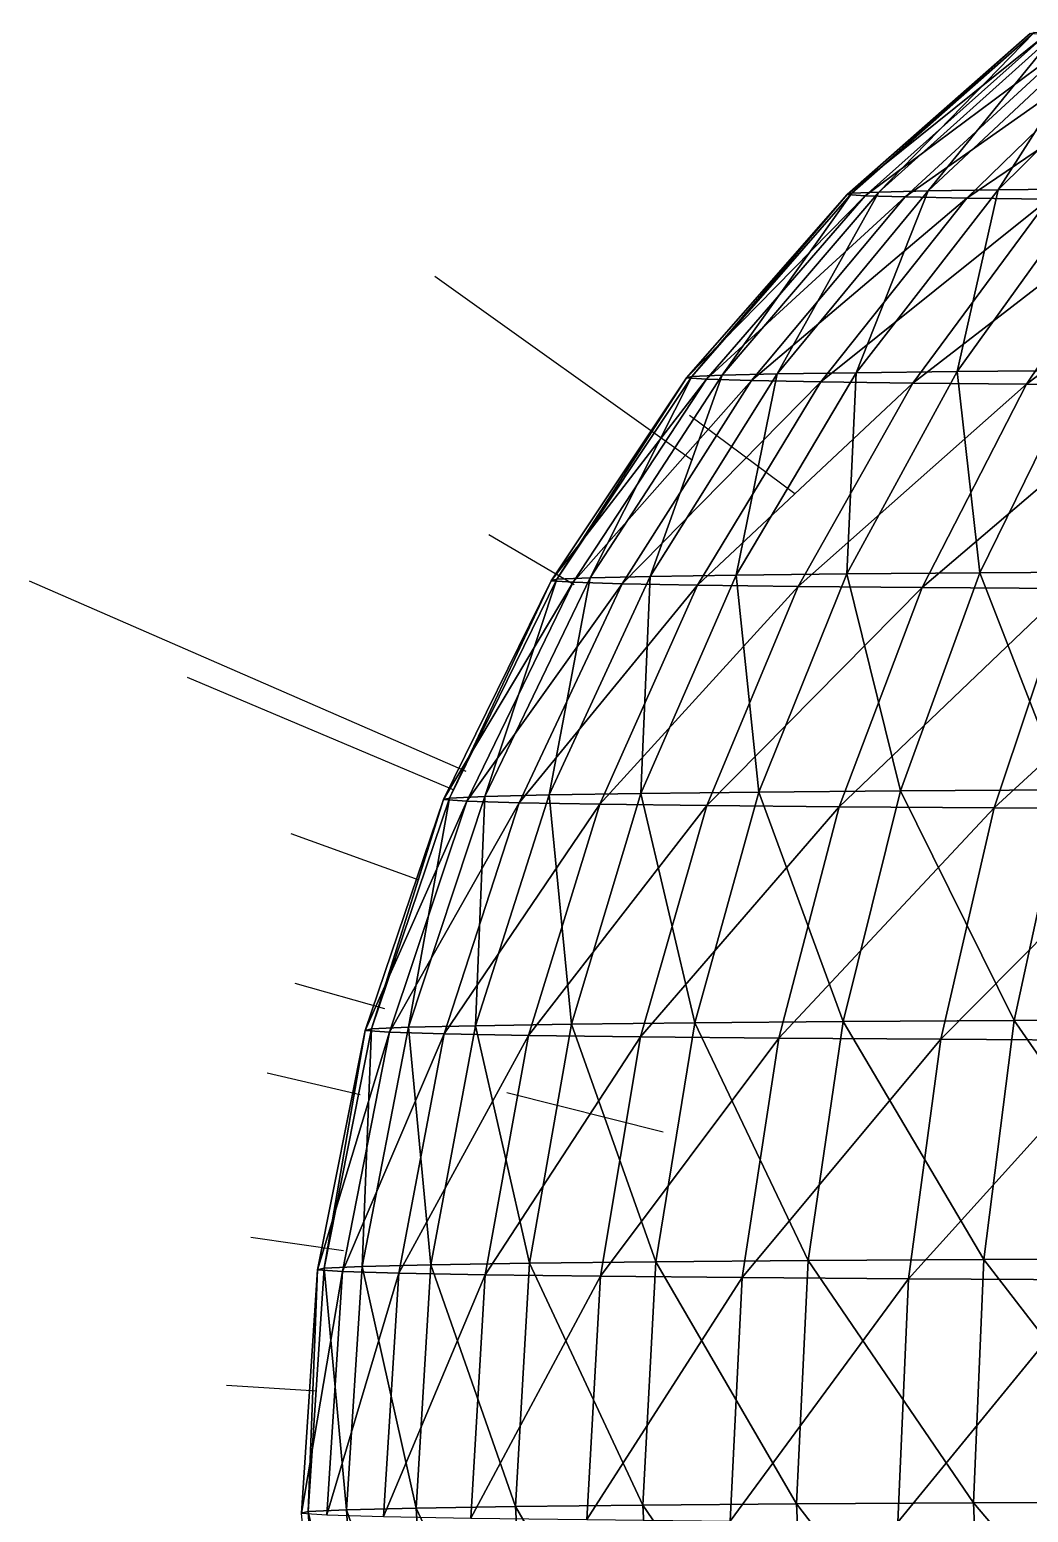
# Model space of a CAD drawing. Header units: metres. Extents: x -186 to 389, y -250 to 250.
# Drawn here: x -186.3 to -52.3, y 0 to 198.8 of the extents above; entities that cross this region are included whole.
import ezdxf

# ---------------------------------------------------------------- set-up
doc = ezdxf.new("R2010")
doc.units = ezdxf.units.M

msp = doc.modelspace()

# ---------------------------------------------------------------- linework, layer by layer
for p, q in [((-97.401566, 141.05214, -662.2348), (-131.96666, 165.75041, -672.0434)), ((-83.682205, 136.59541, -704.2154), (-97.80879, 147.10063, -711.7522)), ((-113.239395, 124.40073, -638.68964), (-124.69351, 131.08289, -640.43384)), ((-127.754135, 99.368744, -622.18353), (-186.29337, 124.909294, -626.2872)), ((-129.36465, 96.88922, -608.52563), (-165.10501, 111.986824, -608.88525)), ((-134.05475, 84.80511, -611.45844), (-151.20935, 91.020744, -611.8425)), ((-138.65656, 67.56177, -628.1144), (-150.68521, 70.96699, -629.21796)), ((-141.96678, 56.015793, -588.4609), (-154.45381, 58.906567, -587.54456)), ((-101.3434, 50.995483, -743.5542), (-122.28635, 56.299828, -757.8394)), ((-144.19302, 35.122284, -572.49554), (-156.64786, 36.913666, -570.7756)), ((-147.79065, 16.27159, -587.8867), (-159.9065, 17.067198, -586.9904))]:
    msp.add_line(p, q)
for points in [[(-44.274124, 177.48553, -505.30267), (-56.37329, 177.34796, -525.0077), (-34.624695, 198.82903, -536.62463), (-34.624596, 198.82913, -536.6245)], [(-34.624695, 198.82903, -536.62463), (-56.37329, 177.34796, -525.0077), (-42.737656, 198.70212, -554.80347), (-42.737556, 198.70222, -554.80334)], [(-76.020935, 176.88638, -591.1234), (-76.64638, 176.72502, -614.23785), (-52.07817, 198.29271, -613.4446), (-52.07807, 198.29282, -613.44446)], [(-52.07817, 198.29271, -613.4446), (-76.64638, 176.72502, -614.23785), (-50.014557, 198.15448, -633.24426), (-50.014458, 198.15459, -633.24414)], [(-76.64638, 176.72502, -614.23785), (-74.24939, 176.56444, -637.2362), (-50.014557, 198.15448, -633.24426), (-50.014458, 198.15459, -633.24414)], [(-72.38368, 177.0458, -568.2883), (-76.020935, 176.88638, -591.1234), (-51.539703, 198.43163, -593.5449), (-51.539604, 198.43173, -593.5448)], [(-51.539703, 198.43163, -593.5449), (-76.020935, 176.88638, -591.1234), (-52.07817, 198.29271, -613.4446), (-52.07807, 198.29282, -613.44446)], [(-50.014557, 198.15448, -633.24426), (-74.24939, 176.56444, -637.2362), (-45.38414, 198.01932, -652.6053), (-45.38404, 198.01942, -652.60516)], [(-74.24939, 176.56444, -637.2362), (-68.870926, 176.40744, -659.725), (-45.38414, 198.01932, -652.6053), (-45.38404, 198.01942, -652.60516)], [(-65.796906, 177.20055, -546.1233), (-72.38368, 177.0458, -568.2883), (-48.408325, 198.5689, -573.88574), (-48.408226, 198.569, -573.8856)], [(-48.408325, 198.5689, -573.88574), (-72.38368, 177.0458, -568.2883), (-51.539703, 198.43163, -593.5449), (-51.539604, 198.43173, -593.5448)], [(-45.38414, 198.01932, -652.6053), (-68.870926, 176.40744, -659.725), (-38.26616, 197.88953, -671.1963), (-38.26606, 197.88963, -671.19617)], [(-68.870926, 176.40744, -659.725), (-60.603027, 176.2567, -681.31934), (-38.26616, 197.88953, -671.1963), (-38.26606, 197.88963, -671.19617)], [(-56.37329, 177.34796, -525.0077), (-65.796906, 177.20055, -546.1233), (-42.737656, 198.70212, -554.80347), (-42.737556, 198.70222, -554.80334)], [(-42.737656, 198.70212, -554.80347), (-65.796906, 177.20055, -546.1233), (-48.408325, 198.5689, -573.88574), (-48.408226, 198.569, -573.8856)], [(-38.26616, 197.88953, -671.1963), (-60.603027, 176.2567, -681.31934), (-28.782425, 197.76733, -688.6991), (-28.782326, 197.76744, -688.699)], [(-60.603027, 176.2567, -681.31934), (-49.58719, 176.11475, -701.6497), (-28.782425, 197.76733, -688.6991), (-28.782326, 197.76744, -688.699)], [(-86.01933, 152.667, -538.4713), (-93.409515, 152.4934, -563.33984), (-72.38368, 177.0458, -568.2883), (-72.38358, 177.04591, -568.2882)], [(-72.38368, 177.0458, -568.2883), (-93.409515, 152.4934, -563.33984), (-76.020935, 176.88638, -591.1234), (-76.020836, 176.88649, -591.1233)], [(-75.44635, 152.83241, -514.7802), (-86.01933, 152.667, -538.4713), (-65.796906, 177.20055, -546.1233), (-65.79681, 177.20065, -546.12317)], [(-65.796906, 177.20055, -546.1233), (-86.01933, 152.667, -538.4713), (-72.38368, 177.0458, -568.2883), (-72.38358, 177.04591, -568.2882)], [(-61.8714, 152.98676, -492.67178), (-75.44635, 152.83241, -514.7802), (-56.37329, 177.34796, -525.0077), (-56.37319, 177.34807, -525.00757)], [(-56.37329, 177.34796, -525.0077), (-75.44635, 152.83241, -514.7802), (-65.796906, 177.20055, -546.1233), (-65.79681, 177.20065, -546.12317)], [(-45.52681, 153.12741, -472.52432), (-61.8714, 152.98676, -492.67178), (-44.274124, 177.48553, -505.30267), (-44.274025, 177.48564, -505.30258)], [(-44.274124, 177.48553, -505.30267), (-61.8714, 152.98676, -492.67178), (-56.37329, 177.34796, -525.0077), (-56.37319, 177.34807, -525.00757)], [(-97.49039, 152.31454, -588.96014), (-98.19214, 152.13347, -614.8939), (-76.64638, 176.72502, -614.23785), (-76.64628, 176.72513, -614.23773)], [(-76.64638, 176.72502, -614.23785), (-98.19214, 152.13347, -614.8939), (-74.24939, 176.56444, -637.2362), (-74.24929, 176.56454, -637.2361)], [(-98.19214, 152.13347, -614.8939), (-95.50278, 151.95332, -640.6973), (-74.24939, 176.56444, -637.2362), (-74.24929, 176.56454, -637.2361)], [(-93.409515, 152.4934, -563.33984), (-97.49039, 152.31454, -588.96014), (-76.020935, 176.88638, -591.1234), (-76.020836, 176.88649, -591.1233)], [(-76.020935, 176.88638, -591.1234), (-97.49039, 152.31454, -588.96014), (-76.64638, 176.72502, -614.23785), (-76.64628, 176.72513, -614.23773)], [(-74.24939, 176.56444, -637.2362), (-95.50278, 151.95332, -640.6973), (-68.870926, 176.40744, -659.725), (-68.87083, 176.40755, -659.72485)], [(-95.50278, 151.95332, -640.6973), (-89.46831, 151.77718, -665.9291), (-68.870926, 176.40744, -659.725), (-68.87083, 176.40755, -659.72485)], [(-68.870926, 176.40744, -659.725), (-89.46831, 151.77718, -665.9291), (-60.603027, 176.2567, -681.31934), (-60.60293, 176.2568, -681.3192)], [(-89.46831, 151.77718, -665.9291), (-80.19197, 151.60803, -690.1574), (-60.603027, 176.2567, -681.31934), (-60.60293, 176.2568, -681.3192)], [(-60.603027, 176.2567, -681.31934), (-80.19197, 151.60803, -690.1574), (-49.58719, 176.11475, -701.6497), (-49.58709, 176.11485, -701.6496)], [(-80.19197, 151.60803, -690.1574), (-67.832535, 151.44879, -712.9675), (-49.58719, 176.11475, -701.6497), (-49.58709, 176.11485, -701.6496)], [(-49.58719, 176.11475, -701.6497), (-67.832535, 151.44879, -712.9675), (-36.011856, 175.98407, -720.36847), (-36.011757, 175.98418, -720.36835)], [(-67.832535, 151.44879, -712.9675), (-52.601364, 151.30217, -733.96936), (-36.011856, 175.98407, -720.36847), (-36.011757, 175.98418, -720.36835)], [(-36.011856, 175.98407, -720.36847), (-52.601364, 151.30217, -733.96936), (-20.10936, 175.86687, -737.1551), (-20.10926, 175.86697, -737.15497)], [(-52.601364, 151.30217, -733.96936), (-34.75923, 151.17067, -752.80347), (-20.10936, 175.86687, -737.1551), (-20.10926, 175.86697, -737.15497)], [(-45.52681, 153.12741, -472.52432), (-58.857224, 126.02391, -459.9907), (-61.8714, 152.98676, -492.67178), (-61.8713, 152.98686, -492.6717)], [(-38.297348, 126.15988, -440.51465), (-58.857224, 126.02391, -459.9907), (-45.52681, 153.12741, -472.52432), (-45.52671, 153.12752, -472.52423)], [(-115.58072, 125.13656, -587.09216), (-116.346756, 124.93893, -615.4015), (-98.19214, 152.13347, -614.8939), (-98.19204, 152.13358, -614.8938)], [(-98.19214, 152.13347, -614.8939), (-116.346756, 124.93893, -615.4015), (-95.50278, 151.95332, -640.6973), (-95.50268, 151.95343, -640.6972)], [(-116.346756, 124.93893, -615.4015), (-113.41104, 124.74228, -643.5686), (-95.50278, 151.95332, -640.6973), (-95.50268, 151.95343, -640.6972)], [(-111.12604, 125.33182, -559.125), (-115.58072, 125.13656, -587.09216), (-97.49039, 152.31454, -588.96014), (-97.49029, 152.31465, -588.96)], [(-97.49039, 152.31454, -588.96014), (-115.58072, 125.13656, -587.09216), (-98.19214, 152.13347, -614.8939), (-98.19204, 152.13358, -614.8938)], [(-95.50278, 151.95332, -640.6973), (-113.41104, 124.74228, -643.5686), (-89.46831, 151.77718, -665.9291), (-89.46821, 151.77728, -665.92896)], [(-113.41104, 124.74228, -643.5686), (-106.82382, 124.54999, -671.1116), (-89.46831, 151.77718, -665.9291), (-89.46821, 151.77728, -665.92896)], [(-103.05893, 125.52133, -531.9785), (-111.12604, 125.33182, -559.125), (-93.409515, 152.4934, -563.33984), (-93.40942, 152.4935, -563.3397)], [(-93.409515, 152.4934, -563.33984), (-111.12604, 125.33182, -559.125), (-97.49039, 152.31454, -588.96014), (-97.49029, 152.31465, -588.96)], [(-89.46831, 151.77718, -665.9291), (-106.82382, 124.54999, -671.1116), (-80.19197, 151.60803, -690.1574), (-80.19187, 151.60814, -690.1573)], [(-106.82382, 124.54999, -671.1116), (-96.697754, 124.36535, -697.5592), (-80.19197, 151.60803, -690.1574), (-80.19187, 151.60814, -690.1573)], [(-91.51741, 125.70189, -506.11725), (-103.05893, 125.52133, -531.9785), (-86.01933, 152.667, -538.4713), (-86.01923, 152.66711, -538.4712)], [(-86.01933, 152.667, -538.4713), (-103.05893, 125.52133, -531.9785), (-93.409515, 152.4934, -563.33984), (-93.40942, 152.4935, -563.3397)], [(-80.19197, 151.60803, -690.1574), (-96.697754, 124.36535, -697.5592), (-67.832535, 151.44879, -712.9675), (-67.832436, 151.4489, -712.9674)], [(-96.697754, 124.36535, -697.5592), (-83.20618, 124.19151, -722.45874), (-67.832535, 151.44879, -712.9675), (-67.832436, 151.4489, -712.9674)], [(-76.699005, 125.87037, -481.98367), (-91.51741, 125.70189, -506.11725), (-75.44635, 152.83241, -514.7802), (-75.44625, 152.83252, -514.7801)], [(-75.44635, 152.83241, -514.7802), (-91.51741, 125.70189, -506.11725), (-86.01933, 152.667, -538.4713), (-86.01923, 152.66711, -538.4712)], [(-67.832535, 151.44879, -712.9675), (-83.20618, 124.19151, -722.45874), (-52.601364, 151.30217, -733.96936), (-52.601265, 151.30228, -733.96924)], [(-83.20618, 124.19151, -722.45874), (-66.579834, 124.03146, -745.3844), (-52.601364, 151.30217, -733.96936), (-52.601265, 151.30228, -733.96924)], [(-58.857224, 126.02391, -459.9907), (-76.699005, 125.87037, -481.98367), (-61.8714, 152.98676, -492.67178), (-61.8713, 152.98686, -492.6717)], [(-61.8714, 152.98676, -492.67178), (-76.699005, 125.87037, -481.98367), (-75.44635, 152.83241, -514.7802), (-75.44625, 152.83252, -514.7801)], [(-52.601364, 151.30217, -733.96936), (-66.579834, 124.03146, -745.3844), (-34.75923, 151.17067, -752.80347), (-34.759132, 151.17078, -752.80334)], [(-66.579834, 124.03146, -745.3844), (-47.103333, 123.887924, -765.9438), (-34.75923, 151.17067, -752.80347), (-34.759132, 151.17078, -752.80334)], [(-116.624084, 96.22794, -526.756), (-125.23013, 96.025764, -555.716), (-111.12604, 125.33182, -559.125), (-111.12594, 125.33192, -559.1249)], [(-111.12604, 125.33182, -559.125), (-125.23013, 96.025764, -555.716), (-115.58072, 125.13656, -587.09216), (-115.58062, 125.13666, -587.09204)], [(-104.31157, 96.420555, -499.16708), (-116.624084, 96.22794, -526.756), (-103.05893, 125.52133, -531.9785), (-103.05883, 125.52143, -531.9784)], [(-103.05893, 125.52133, -531.9785), (-116.624084, 96.22794, -526.756), (-111.12604, 125.33182, -559.125), (-111.12594, 125.33192, -559.1249)], [(-88.503235, 96.600296, -473.4213), (-104.31157, 96.420555, -499.16708), (-91.51741, 125.70189, -506.11725), (-91.51731, 125.70199, -506.11716)], [(-91.51741, 125.70189, -506.11725), (-104.31157, 96.420555, -499.16708), (-103.05893, 125.52133, -531.9785), (-103.05883, 125.52143, -531.9784)], [(-76.699005, 125.87037, -481.98367), (-88.503235, 96.600296, -473.4213), (-91.51741, 125.70189, -506.11725), (-91.51731, 125.70199, -506.11716)], [(-69.46953, 96.7641, -449.95908), (-88.503235, 96.600296, -473.4213), (-76.699005, 125.87037, -481.98367), (-76.698906, 125.87047, -481.98358)], [(-58.857224, 126.02391, -459.9907), (-69.46953, 96.7641, -449.95908), (-76.699005, 125.87037, -481.98367), (-76.698906, 125.87047, -481.98358)], [(-47.53618, 96.90915, -429.18195), (-69.46953, 96.7641, -449.95908), (-58.857224, 126.02391, -459.9907), (-58.857124, 126.02401, -459.9906)], [(-38.297348, 126.15988, -440.51465), (-47.53618, 96.90915, -429.18195), (-58.857224, 126.02391, -459.9907), (-58.857124, 126.02401, -459.9906)], [(-129.98242, 95.81747, -585.55145), (-130.7996, 95.60663, -615.75195), (-116.346756, 124.93893, -615.4015), (-116.34666, 124.939026, -615.40137)], [(-116.346756, 124.93893, -615.4015), (-130.7996, 95.60663, -615.75195), (-113.41104, 124.74228, -643.5686), (-113.41094, 124.74238, -643.5685)], [(-130.7996, 95.60663, -615.75195), (-127.667786, 95.39684, -645.8007), (-113.41104, 124.74228, -643.5686), (-113.41094, 124.74238, -643.5685)], [(-125.23013, 96.025764, -555.716), (-129.98242, 95.81747, -585.55145), (-115.58072, 125.13656, -587.09216), (-115.58062, 125.13666, -587.09204)], [(-115.58072, 125.13656, -587.09216), (-129.98242, 95.81747, -585.55145), (-116.346756, 124.93893, -615.4015), (-116.34666, 124.939026, -615.40137)], [(-113.41104, 124.74228, -643.5686), (-127.667786, 95.39684, -645.8007), (-106.82382, 124.54999, -671.1116), (-106.82372, 124.55009, -671.11145)], [(-127.667786, 95.39684, -645.8007), (-120.6405, 95.1917, -675.1837), (-106.82382, 124.54999, -671.1116), (-106.82372, 124.55009, -671.11145)], [(-106.82382, 124.54999, -671.1116), (-120.6405, 95.1917, -675.1837), (-96.697754, 124.36535, -697.5592), (-96.697655, 124.36545, -697.5591)], [(-120.6405, 95.1917, -675.1837), (-109.83795, 94.994736, -703.39813), (-96.697754, 124.36535, -697.5592), (-96.697655, 124.36545, -697.5591)], [(-96.697754, 124.36535, -697.5592), (-109.83795, 94.994736, -703.39813), (-83.20618, 124.19151, -722.45874), (-83.20608, 124.19161, -722.4586)], [(-109.83795, 94.994736, -703.39813), (-95.4451, 94.80928, -729.96106), (-83.20618, 124.19151, -722.45874), (-83.20608, 124.19161, -722.4586)], [(-83.20618, 124.19151, -722.45874), (-95.4451, 94.80928, -729.96106), (-66.579834, 124.03146, -745.3844), (-66.579735, 124.03156, -745.3843)], [(-95.4451, 94.80928, -729.96106), (-77.70805, 94.638535, -754.4183), (-66.579834, 124.03146, -745.3844), (-66.579735, 124.03156, -745.3843)], [(-66.579834, 124.03146, -745.3844), (-77.70805, 94.638535, -754.4183), (-47.103333, 123.887924, -765.9438), (-47.103233, 123.88802, -765.94366)], [(-77.70805, 94.638535, -754.4183), (-56.930435, 94.48541, -776.3511), (-47.103333, 123.887924, -765.9438), (-47.103233, 123.88802, -765.94366)], [(-47.103333, 123.887924, -765.9438), (-56.930435, 94.48541, -776.3511), (-25.109772, 123.76337, -783.78516), (-25.109673, 123.763466, -783.78503)], [(-56.930435, 94.48541, -776.3511), (-33.46762, 94.35254, -795.38434), (-25.109772, 123.76337, -783.78516), (-25.109673, 123.763466, -783.78503)], [(-140.44907, 64.85891, -584.3643), (-141.30344, 64.63847, -615.9393), (-130.7996, 95.60663, -615.75195), (-130.7995, 95.60673, -615.75183)], [(-130.7996, 95.60663, -615.75195), (-141.30344, 64.63847, -615.9393), (-127.667786, 95.39684, -645.8007), (-127.66769, 95.39694, -645.8006)], [(-135.48047, 65.07668, -553.171), (-140.44907, 64.85891, -584.3643), (-129.98242, 95.81747, -585.55145), (-129.98232, 95.817566, -585.55133)], [(-129.98242, 95.81747, -585.55145), (-140.44907, 64.85891, -584.3643), (-130.7996, 95.60663, -615.75195), (-130.7995, 95.60673, -615.75183)], [(-126.48279, 65.28807, -522.89307), (-135.48047, 65.07668, -553.171), (-125.23013, 96.025764, -555.716), (-125.230034, 96.02586, -555.7159)], [(-125.23013, 96.025764, -555.716), (-135.48047, 65.07668, -553.171), (-129.98242, 95.81747, -585.55145), (-129.98232, 95.817566, -585.55133)], [(-113.60991, 65.48944, -494.04858), (-126.48279, 65.28807, -522.89307), (-116.624084, 96.22794, -526.756), (-116.623985, 96.22804, -526.75586)], [(-116.624084, 96.22794, -526.756), (-126.48279, 65.28807, -522.89307), (-125.23013, 96.025764, -555.716), (-125.230034, 96.02586, -555.7159)], [(-104.31157, 96.420555, -499.16708), (-113.60991, 65.48944, -494.04858), (-116.624084, 96.22794, -526.756), (-116.623985, 96.22804, -526.75586)], [(-97.08211, 65.67737, -467.13104), (-113.60991, 65.48944, -494.04858), (-104.31157, 96.420555, -499.16708), (-104.31147, 96.420654, -499.167)], [(-88.503235, 96.600296, -473.4213), (-97.08211, 65.67737, -467.13104), (-104.31157, 96.420555, -499.16708), (-104.31147, 96.420654, -499.167)], [(-77.18219, 65.84862, -442.60107), (-97.08211, 65.67737, -467.13104), (-88.503235, 96.600296, -473.4213), (-88.503136, 96.600395, -473.4212)], [(-69.46953, 96.7641, -449.95908), (-77.18219, 65.84862, -442.60107), (-88.503235, 96.600296, -473.4213), (-88.503136, 96.600395, -473.4212)], [(-54.25064, 66.000275, -420.87836), (-77.18219, 65.84862, -442.60107), (-69.46953, 96.7641, -449.95908), (-69.46943, 96.7642, -449.95898)], [(-47.53618, 96.90915, -429.18195), (-54.25064, 66.000275, -420.87836), (-69.46953, 96.7641, -449.95908), (-69.46943, 96.7642, -449.95898)], [(-28.67978, 66.12973, -402.3346), (-54.25064, 66.000275, -420.87836), (-47.53618, 96.90915, -429.18195), (-47.53608, 96.90925, -429.18185)], [(-141.30344, 64.63847, -615.9393), (-138.02908, 64.41914, -647.3556), (-127.667786, 95.39684, -645.8007), (-127.66769, 95.39694, -645.8006)], [(-127.667786, 95.39684, -645.8007), (-138.02908, 64.41914, -647.3556), (-120.6405, 95.1917, -675.1837), (-120.6404, 95.1918, -675.1836)], [(-138.02908, 64.41914, -647.3556), (-130.68198, 64.204666, -678.0758), (-120.6405, 95.1917, -675.1837), (-120.6404, 95.1918, -675.1836)], [(-120.6405, 95.1917, -675.1837), (-130.68198, 64.204666, -678.0758), (-109.83795, 94.994736, -703.39813), (-109.83785, 94.994835, -703.398)], [(-130.68198, 64.204666, -678.0758), (-119.38782, 63.99873, -707.5743), (-109.83795, 94.994736, -703.39813), (-109.83785, 94.994835, -703.398)], [(-109.83795, 94.994736, -703.39813), (-119.38782, 63.99873, -707.5743), (-95.4451, 94.80928, -729.96106), (-95.445, 94.80938, -729.96094)], [(-119.38782, 63.99873, -707.5743), (-104.33992, 63.804844, -735.3461), (-95.4451, 94.80928, -729.96106), (-95.445, 94.80938, -729.96094)], [(-95.4451, 94.80928, -729.96106), (-104.33992, 63.804844, -735.3461), (-77.70805, 94.638535, -754.4183), (-77.707954, 94.63863, -754.41815)], [(-104.33992, 63.804844, -735.3461), (-85.79564, 63.62632, -760.9164), (-77.70805, 94.638535, -754.4183), (-77.707954, 94.63863, -754.41815)], [(-77.70805, 94.638535, -754.4183), (-85.79564, 63.62632, -760.9164), (-56.930435, 94.48541, -776.3511), (-56.930336, 94.48551, -776.35095)], [(-85.79564, 63.62632, -760.9164), (-64.07245, 63.466232, -783.84735), (-56.930435, 94.48541, -776.3511), (-56.930336, 94.48551, -776.35095)], [(-56.930435, 94.48541, -776.3511), (-64.07245, 63.466232, -783.84735), (-33.46762, 94.35254, -795.38434), (-33.46752, 94.35264, -795.3842)], [(-64.07245, 63.466232, -783.84735), (-39.541824, 63.32731, -803.7468), (-33.46762, 94.35254, -795.38434), (-33.46752, 94.35264, -795.3842)], [(-97.08211, 65.67737, -467.13104), (-102.28888, 33.630646, -463.22064), (-113.60991, 65.48944, -494.04858), (-113.60981, 65.48954, -494.0485)], [(-81.86322, 33.806427, -438.0426), (-102.28888, 33.630646, -463.22064), (-97.08211, 65.67737, -467.13104), (-97.08201, 65.67747, -467.13095)], [(-77.18219, 65.84862, -442.60107), (-81.86322, 33.806427, -438.0426), (-97.08211, 65.67737, -467.13104), (-97.08201, 65.67747, -467.13095)], [(-58.32582, 33.96209, -415.74597), (-81.86322, 33.806427, -438.0426), (-77.18219, 65.84862, -442.60107), (-77.18209, 65.84872, -442.60098)], [(-54.25064, 66.000275, -420.87836), (-58.32582, 33.96209, -415.74597), (-77.18219, 65.84862, -442.60107), (-77.18209, 65.84872, -442.60098)], [(-32.079437, 34.09497, -396.71228), (-58.32582, 33.96209, -415.74597), (-54.25064, 66.000275, -420.87836), (-54.25054, 66.000374, -420.87827)], [(-28.67978, 66.12973, -402.3346), (-32.079437, 34.09497, -396.71228), (-54.25064, 66.000275, -420.87836), (-54.25054, 66.000374, -420.87827)], [(-146.80154, 32.79057, -583.55115), (-147.6785, 32.56431, -615.96027), (-141.30344, 64.63847, -615.9393), (-141.30333, 64.63857, -615.93915)], [(-141.30344, 64.63847, -615.9393), (-147.6785, 32.56431, -615.96027), (-138.02908, 64.41914, -647.3556), (-138.02898, 64.41924, -647.35547)], [(-147.6785, 32.56431, -615.96027), (-144.31766, 32.339184, -648.20654), (-138.02908, 64.41914, -647.3556), (-138.02898, 64.41924, -647.35547)], [(-141.70172, 33.0141, -551.53375), (-146.80154, 32.79057, -583.55115), (-140.44907, 64.85891, -584.3643), (-140.44896, 64.85901, -584.3642)], [(-140.44907, 64.85891, -584.3643), (-146.80154, 32.79057, -583.55115), (-141.30344, 64.63847, -615.9393), (-141.30333, 64.63857, -615.93915)], [(-138.02908, 64.41914, -647.3556), (-144.31766, 32.339184, -648.20654), (-130.68198, 64.204666, -678.0758), (-130.68187, 64.204765, -678.0757)], [(-144.31766, 32.339184, -648.20654), (-136.77643, 32.119045, -679.7384), (-130.68198, 64.204666, -678.0758), (-130.68187, 64.204765, -678.0757)], [(-132.46631, 33.231064, -520.4558), (-141.70172, 33.0141, -551.53375), (-135.48047, 65.07668, -553.171), (-135.48036, 65.07678, -553.1709)], [(-135.48047, 65.07668, -553.171), (-141.70172, 33.0141, -551.53375), (-140.44907, 64.85891, -584.3643), (-140.44896, 64.85901, -584.3642)], [(-130.68198, 64.204666, -678.0758), (-136.77643, 32.119045, -679.7384), (-119.38782, 63.99873, -707.5743), (-119.38772, 63.99883, -707.57416)], [(-136.77643, 32.119045, -679.7384), (-125.1839, 31.907661, -710.01624), (-119.38782, 63.99873, -707.5743), (-119.38772, 63.99883, -707.57416)], [(-126.48279, 65.28807, -522.89307), (-132.46631, 33.231064, -520.4558), (-135.48047, 65.07668, -553.171), (-135.48036, 65.07678, -553.1709)], [(-119.25334, 33.43776, -490.8493), (-132.46631, 33.231064, -520.4558), (-126.48279, 65.28807, -522.89307), (-126.48269, 65.28817, -522.89294)], [(-113.60991, 65.48944, -494.04858), (-119.25334, 33.43776, -490.8493), (-126.48279, 65.28807, -522.89307), (-126.48269, 65.28817, -522.89294)], [(-119.38782, 63.99873, -707.5743), (-125.1839, 31.907661, -710.01624), (-104.33992, 63.804844, -735.3461), (-104.33982, 63.804943, -735.346)], [(-125.1839, 31.907661, -710.01624), (-109.73845, 31.708652, -738.5218), (-104.33992, 63.804844, -735.3461), (-104.33982, 63.804943, -735.346)], [(-102.28888, 33.630646, -463.22064), (-119.25334, 33.43776, -490.8493), (-113.60991, 65.48944, -494.04858), (-113.60981, 65.48954, -494.0485)], [(-104.33992, 63.804844, -735.3461), (-109.73845, 31.708652, -738.5218), (-85.79564, 63.62632, -760.9164), (-85.79554, 63.62642, -760.91626)], [(-109.73845, 31.708652, -738.5218), (-90.70422, 31.525421, -764.7676), (-85.79564, 63.62632, -760.9164), (-85.79554, 63.62642, -760.91626)], [(-85.79564, 63.62632, -760.9164), (-90.70422, 31.525421, -764.7676), (-64.07245, 63.466232, -783.84735), (-64.07235, 63.46633, -783.8472)], [(-90.70422, 31.525421, -764.7676), (-68.40712, 31.361101, -788.3043), (-64.07245, 63.466232, -783.84735), (-64.07235, 63.46633, -783.8472)], [(-64.07245, 63.466232, -783.84735), (-68.40712, 31.361101, -788.3043), (-39.541824, 63.32731, -803.7468), (-39.541725, 63.327408, -803.7467)], [(-68.40712, 31.361101, -788.3043), (-43.22841, 31.218506, -808.72955), (-39.541824, 63.32731, -803.7468), (-39.541725, 63.327408, -803.7467)], [(-81.86322, 33.806427, -438.0426), (-83.43251, 1.1858262, -436.36163), (-102.28888, 33.630646, -463.22064), (-102.28878, 33.630745, -463.22055)], [(-59.692, 1.3428315, -413.87262), (-83.43251, 1.1858262, -436.36163), (-81.86322, 33.806427, -438.0426), (-81.86312, 33.806526, -438.0425)], [(-58.32582, 33.96209, -415.74597), (-59.692, 1.3428315, -413.87262), (-81.86322, 33.806427, -438.0426), (-81.86312, 33.806526, -438.0425)], [(-33.219116, 1.4768605, -394.67468), (-59.692, 1.3428315, -413.87262), (-58.32582, 33.96209, -415.74597), (-58.32572, 33.96219, -415.74588)], [(-32.079437, 34.09497, -396.71228), (-33.219116, 1.4768605, -394.67468), (-58.32582, 33.96209, -415.74597), (-58.32572, 33.96219, -415.74588)], [(-148.93117, 0.16120392, -583.1258), (-149.8157, -0.06701028, -615.8146), (-147.6785, 32.56431, -615.96027), (-147.67839, 32.564407, -615.96014)], [(-147.6785, 32.56431, -615.96027), (-149.8157, -0.06701028, -615.8146), (-144.31766, 32.339184, -648.20654), (-144.31755, 32.339283, -648.2064)], [(-149.8157, -0.06701028, -615.8146), (-146.42584, -0.29407775, -648.3391), (-144.31766, 32.339184, -648.20654), (-144.31755, 32.339283, -648.2064)], [(-143.78735, 0.3866598, -550.8321), (-148.93117, 0.16120392, -583.1258), (-146.80154, 32.79057, -583.55115), (-146.80144, 32.79067, -583.551)], [(-146.80154, 32.79057, -583.55115), (-148.93117, 0.16120392, -583.1258), (-147.6785, 32.56431, -615.96027), (-147.67839, 32.564407, -615.96014)], [(-141.70172, 33.0141, -551.53375), (-143.78735, 0.3866598, -550.8321), (-146.80154, 32.79057, -583.55115), (-146.80144, 32.79067, -583.551)], [(-144.31766, 32.339184, -648.20654), (-146.42584, -0.29407775, -648.3391), (-136.77643, 32.119045, -679.7384), (-136.77632, 32.119144, -679.7383)], [(-146.42584, -0.29407775, -648.3391), (-138.81955, -0.5161145, -680.14307), (-136.77643, 32.119045, -679.7384), (-136.77632, 32.119144, -679.7383)], [(-134.47223, 0.60549986, -519.486), (-143.78735, 0.3866598, -550.8321), (-141.70172, 33.0141, -551.53375), (-141.70161, 33.0142, -551.5336)], [(-132.46631, 33.231064, -520.4558), (-134.47223, 0.60549986, -519.486), (-141.70172, 33.0141, -551.53375), (-141.70161, 33.0142, -551.5336)], [(-136.77643, 32.119045, -679.7384), (-138.81955, -0.5161145, -680.14307), (-125.1839, 31.907661, -710.01624), (-125.1838, 31.90776, -710.0161)], [(-138.81955, -0.5161145, -680.14307), (-127.12698, -0.7293205, -710.6821), (-125.1839, 31.907661, -710.01624), (-125.1838, 31.90776, -710.0161)], [(-121.14526, 0.81397927, -489.62402), (-134.47223, 0.60549986, -519.486), (-132.46631, 33.231064, -520.4558), (-132.4662, 33.231163, -520.4557)], [(-119.25334, 33.43776, -490.8493), (-121.14526, 0.81397927, -489.62402), (-132.46631, 33.231064, -520.4558), (-132.4662, 33.231163, -520.4557)], [(-125.1839, 31.907661, -710.01624), (-127.12698, -0.7293205, -710.6821), (-109.73845, 31.708652, -738.5218), (-109.73835, 31.708752, -738.52167)], [(-104.034424, 1.008531, -461.75696), (-121.14526, 0.81397927, -489.62402), (-119.25334, 33.43776, -490.8493), (-119.25324, 33.43786, -490.8492)], [(-102.28888, 33.630646, -463.22064), (-104.034424, 1.008531, -461.75696), (-119.25334, 33.43776, -490.8493), (-119.25324, 33.43786, -490.8492)], [(-83.43251, 1.1858262, -436.36163), (-104.034424, 1.008531, -461.75696), (-102.28888, 33.630646, -463.22064), (-102.28878, 33.630745, -463.22055)], [(-127.12698, -0.7293205, -710.6821), (-111.54825, -0.93004715, -739.43365), (-109.73845, 31.708652, -738.5218), (-109.73835, 31.708752, -738.52167)], [(-109.73845, 31.708652, -738.5218), (-111.54825, -0.93004715, -739.43365), (-90.70422, 31.525421, -764.7676), (-90.704124, 31.52552, -764.76746)], [(-111.54825, -0.93004715, -739.43365), (-92.34981, -1.1148611, -765.9059), (-90.70422, 31.525421, -764.7676), (-90.704124, 31.52552, -764.76746)], [(-90.70422, 31.525421, -764.7676), (-92.34981, -1.1148611, -765.9059), (-68.40712, 31.361101, -788.3043), (-68.40702, 31.3612, -788.3042)], [(-92.34981, -1.1148611, -765.9059), (-69.86029, -1.2805994, -789.6458), (-68.40712, 31.361101, -788.3043), (-68.40702, 31.3612, -788.3042)], [(-68.40712, 31.361101, -788.3043), (-69.86029, -1.2805994, -789.6458), (-43.22841, 31.218506, -808.72955), (-43.22831, 31.218605, -808.72943)], [(-69.86029, -1.2805994, -789.6458), (-44.464325, -1.4244267, -810.24725), (-43.22841, 31.218506, -808.72955), (-43.22831, 31.218605, -808.72943)], [(-148.93117, 0.16120392, -583.1258), (-146.80154, -32.47092, -583.0955), (-149.8157, -0.06701028, -615.8146), (-149.8156, -0.06691028, -615.81445)], [(-143.78735, 0.3866598, -550.8321), (-141.70172, -32.247395, -551.0781), (-148.93117, 0.16120392, -583.1258), (-148.93106, 0.16130392, -583.1257)], [(-141.70172, -32.247395, -551.0781), (-146.80154, -32.47092, -583.0955), (-148.93117, 0.16120392, -583.1258), (-148.93106, 0.16130392, -583.1257)], [(-134.47223, 0.60549986, -519.486), (-132.46631, -32.030426, -520.0002), (-143.78735, 0.3866598, -550.8321), (-143.78725, 0.3867598, -550.832)], [(-132.46631, -32.030426, -520.0002), (-141.70172, -32.247395, -551.0781), (-143.78735, 0.3866598, -550.8321), (-143.78725, 0.3867598, -550.832)], [(-121.14526, 0.81397927, -489.62402), (-119.25334, -31.82373, -490.39368), (-134.47223, 0.60549986, -519.486), (-134.47212, 0.6055999, -519.4859)], [(-119.25334, -31.82373, -490.39368), (-132.46631, -32.030426, -520.0002), (-134.47223, 0.60549986, -519.486), (-134.47212, 0.6055999, -519.4859)], [(-104.034424, 1.008531, -461.75696), (-102.28888, -31.630842, -462.765), (-121.14526, 0.81397927, -489.62402), (-121.145164, 0.8140793, -489.62393)], [(-102.28888, -31.630842, -462.765), (-119.25334, -31.82373, -490.39368), (-121.14526, 0.81397927, -489.62402), (-121.145164, 0.8140793, -489.62393)], [(-83.43251, 1.1858262, -436.36163), (-81.86322, -31.455065, -437.58698), (-104.034424, 1.008531, -461.75696), (-104.034325, 1.008631, -461.75687)], [(-81.86322, -31.455065, -437.58698), (-102.28888, -31.630842, -462.765), (-104.034424, 1.008531, -461.75696), (-104.034325, 1.008631, -461.75687)], [(-59.692, 1.3428315, -413.87262), (-58.32582, -31.299402, -415.29034), (-83.43251, 1.1858262, -436.36163), (-83.43241, 1.1859262, -436.36154)], [(-58.32582, -31.299402, -415.29034), (-81.86322, -31.455065, -437.58698), (-83.43251, 1.1858262, -436.36163), (-83.43241, 1.1859262, -436.36154)], [(-33.219116, 1.4768605, -394.67468), (-32.079437, -31.16652, -396.25665), (-59.692, 1.3428315, -413.87262), (-59.691902, 1.3429315, -413.87253)], [(-32.079437, -31.16652, -396.25665), (-58.32582, -31.299402, -415.29034), (-59.692, 1.3428315, -413.87262), (-59.691902, 1.3429315, -413.87253)]]:
    msp.add_3dface(points)

doc.saveas('drawing.dxf')
